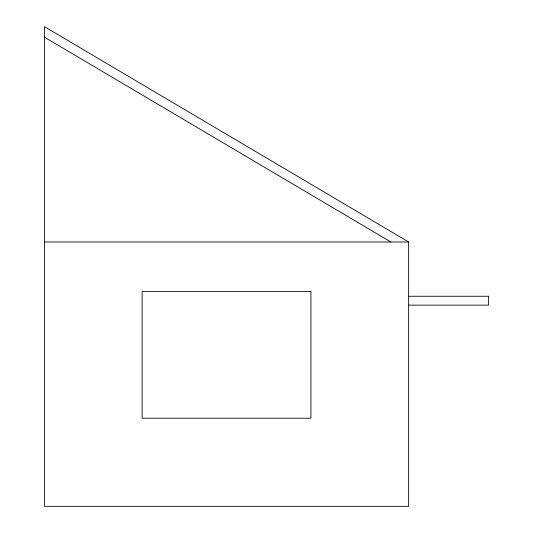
<?xml version="1.0" encoding="UTF-8"?>
<svg xmlns="http://www.w3.org/2000/svg" width="533" height="533" viewBox="0 0 533 533"><rect width="100%" height="100%" fill="white"/><g stroke="black" fill="none" stroke-linecap="round" stroke-linejoin="round"><path stroke-width="0.8" d="M44.419 241.982L408.631 241.982L408.631 506.35L44.419 506.35L44.419 26.65L408.631 241.982M408.631 296.261L488.581 296.261L488.581 305.142L408.631 305.142M44.419 37.157L390.869 241.982M310.919 291.551L142.131 291.551L142.131 418.225L310.919 418.225L310.919 291.551"/></g></svg>
